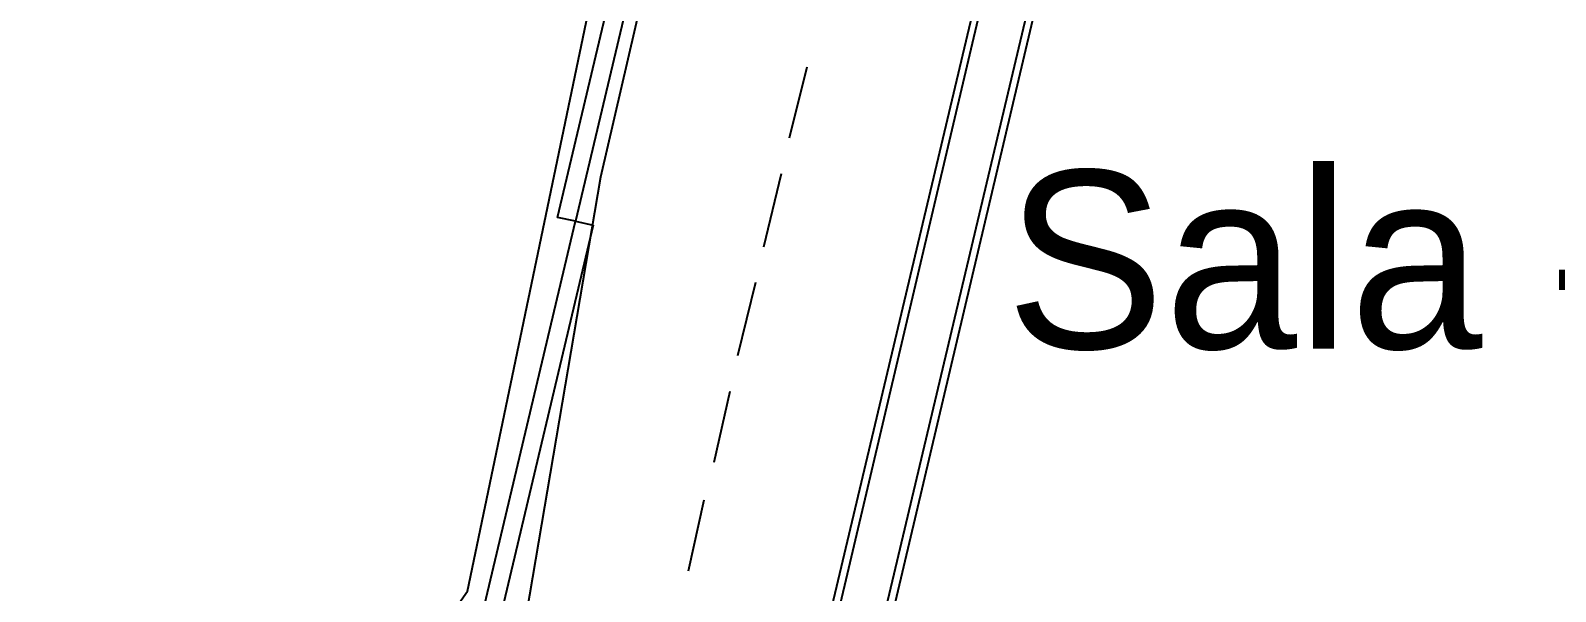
# Model space of a CAD drawing. Header units: feet. Extents: x -84 to 198, y -22 to 181.
# Drawn here: x 69.41 to 79.69, y 22.52 to 26.3 of the extents above; entities that cross this region are included whole.
import ezdxf
from ezdxf.enums import TextEntityAlignment as Align

# ---------------------------------------------------------------- set-up
doc = ezdxf.new("R2010")
doc.units = ezdxf.units.FT
for name, color, linetype in [('A-AREA-COMUN', 252, 'CONTINUOUS'), ('A-AREA-UNIDAD', 30, 'CONTINUOUS'), ('A-LINEA', 7, 'CONTINUOUS'), ('A-NOMBRE-ESPACIO', 2, 'CONTINUOUS')]:
    doc.layers.add(name, color=color, linetype=linetype)

msp = doc.modelspace()

# ---------------------------------------------------------------- linework, layer by layer
at = {"layer": 'A-AREA-COMUN'}
msp.add_lwpolyline([(65.52, 41.44), (59.728, 16.64), (56.352, 16.8356), (56.32, 16.48), (63.04, 16.0889), (68.48, 16.1244), (71.808, 16.4089), (71.84, 16.9956), (72.88, 17.12), (72.88, 17.4044), (69.84, 18.1156), (69.792, 19.2), (70.16, 20.5156), (71.712, 20.4089), (72.128, 22.2044), (72.352, 22.5244), (73.92, 30.0444)], dxfattribs=at)
at = {"layer": 'A-AREA-UNIDAD'}
msp.add_lwpolyline([(73.76, 27.52), (73.248, 25.3156), (72.352, 20.0356), (71.84, 20), (74, 19.52), (74.272, 19.2889), (73.888, 17.7244), (73.728, 17.5644), (72.928, 17.7244), (72.928, 16.8889), (72.32, 16.8), (72.352, 16.4444), (76.608, 16.8889), (84.928, 18.4889)], dxfattribs=at)
at = {"layer": 'A-LINEA'}
for p, q in [((78.3333, 35.7644), (73.96, 17.2844)), ((78.36, 35.6978), (74.0133, 17.2711)), ((76.44, 29.3111), (74.16, 19.6844)), ((74.2133, 19.6711), (76.4933, 29.3511)), ((74.64, 26.0578), (74.52, 25.5778)), ((74.4667, 25.3378), (74.3467, 24.8444)), ((74.2933, 24.6044), (74.1733, 24.1111)), ((74.12, 23.8711), (74.0133, 23.3911)), ((73.9467, 23.1378), (73.84, 22.6578))]:
    msp.add_line(p, q, dxfattribs=at)
for points in [[(72.96, 25.0444), (73.6133, 27.8044), (73.7333, 27.7778), (73.08, 25.0178), (72.96, 25.0444)], [(73.2, 24.9911), (72.5467, 22.2311), (72.4267, 22.2578), (73.08, 25.0178), (73.2, 24.9911)]]:
    msp.add_lwpolyline(points, dxfattribs=at)

# ---------------------------------------------------------------- texts
at = {"layer": 'A-NOMBRE-ESPACIO'}
msp.add_text('Sala - Comedor', height=1.2, dxfattribs=at).set_placement((81.6, 24.16), align=Align.CENTER)

doc.saveas('drawing.dxf')
